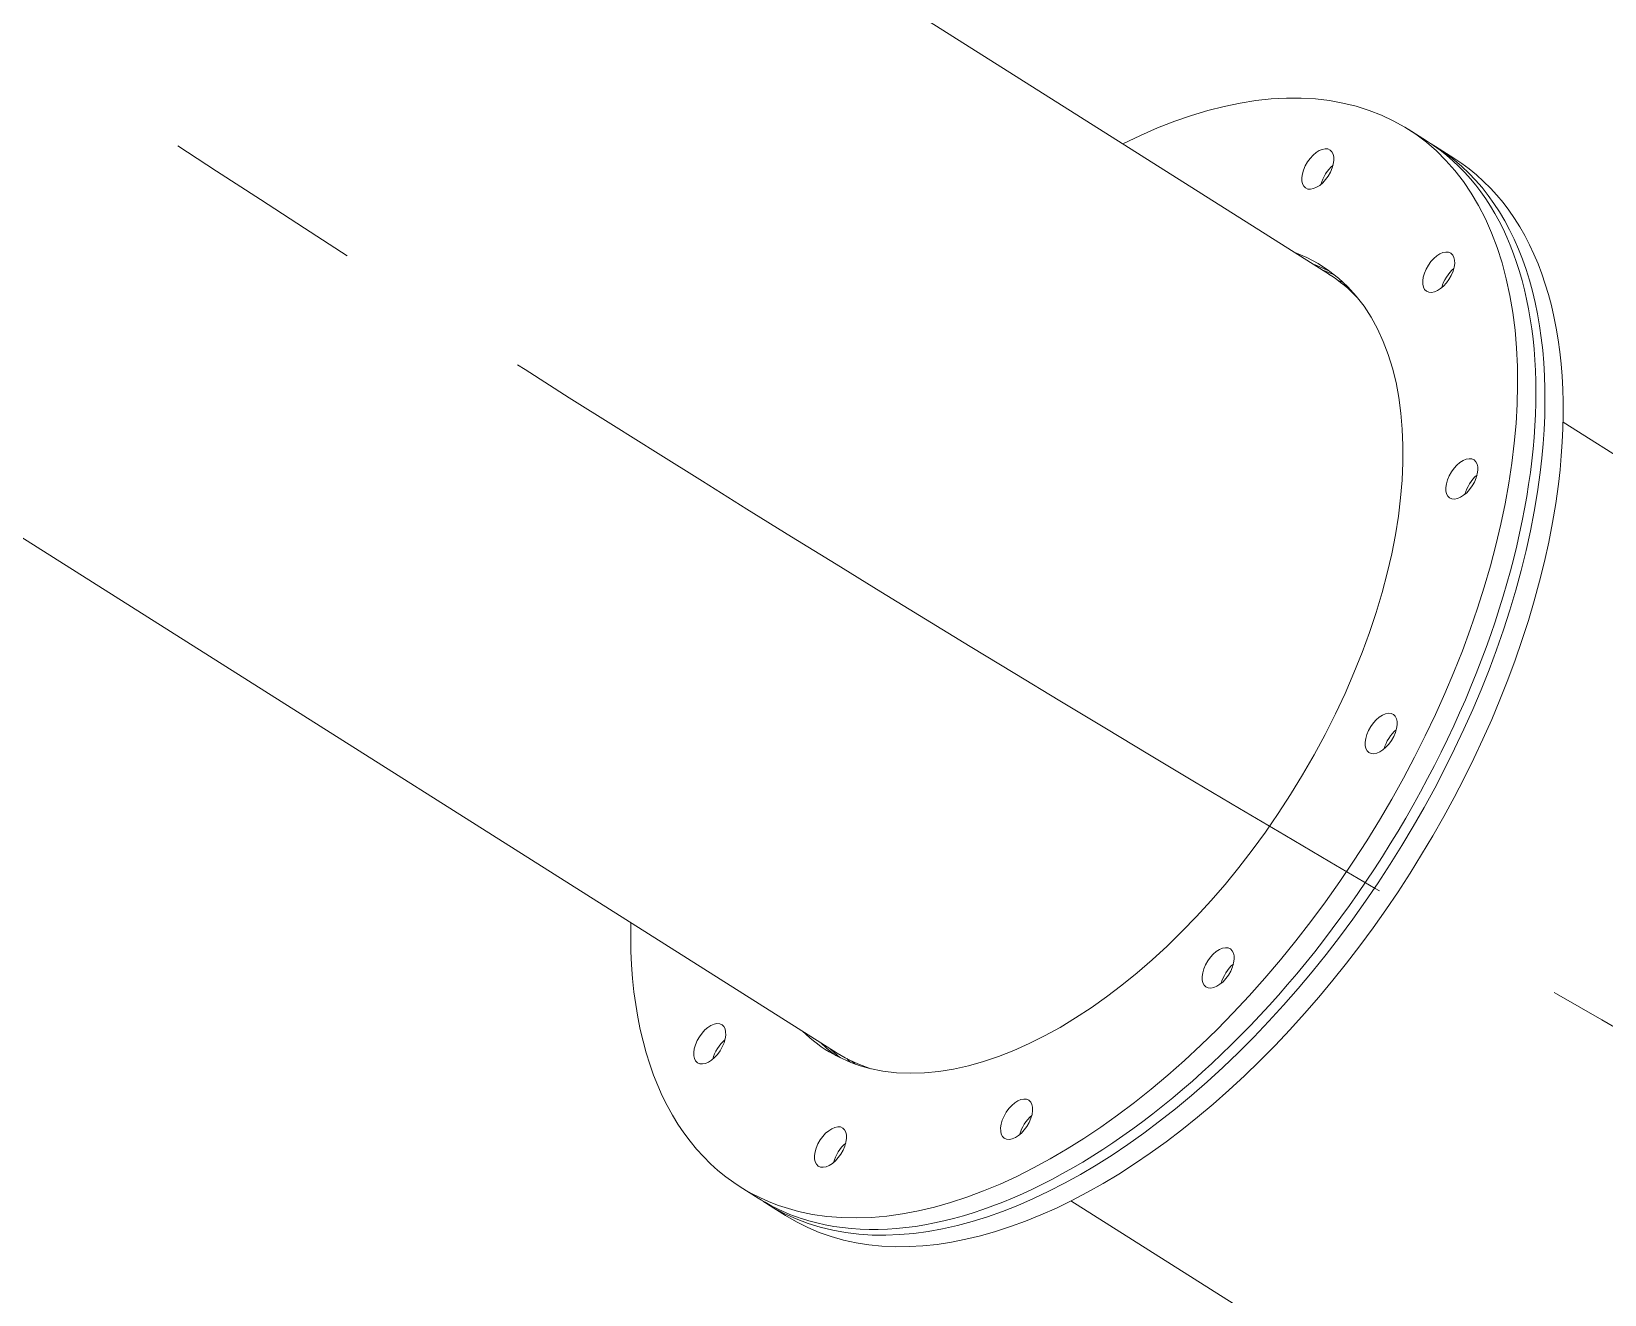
# Model space of a CAD drawing. Header units: inches. Extents: x -350577 to -266477, y -437959 to -377535.
# Drawn here: x -286208.4 to -285721.6, y -416447.2 to -416056.4 of the extents above; entities that cross this region are included whole.
import ezdxf

# ---------------------------------------------------------------- set-up
doc = ezdxf.new("R2010")
doc.units = ezdxf.units.IN
doc.header["$MEASUREMENT"] = 0
doc.linetypes.add('CENTER', pattern=[2, 1.25, -0.25, 0.25, -0.25])
doc.layers.add('CENTER       (itatec)', color=4, linetype='CENTER', lineweight=9)
doc.layers.add('ORGINAL (itatec)', color=3, linetype='Continuous', lineweight=9)

msp = doc.modelspace()

# ---------------------------------------------------------------- linework, layer by layer
at = {"layer": 'CENTER       (itatec)', "ltscale": 250}
msp.add_lwpolyline([(-285460.45, -416948.53), (-285460.45, -416662.21, 0.273113), (-285595.23, -416433.86, -0.029653), (-286472.21, -415879.59, -0.209082), (-286686.94, -415532.02)], format="xyb", dxfattribs=at)
at = {"layer": 'ORGINAL (itatec)', "extrusion": (-5.55112e-17, 0.816497, 0.57735)}
for p, q in [((-285806.76, -416131.59), (-286320.93, -415806.62)), ((-285959.03, -416372.51), (-286473.2, -416047.54)), ((-285782.34, -416086.7), (-285776.7, -416090.26)), ((-285768.23, -416095.61), (-285773.88, -416092.05)), ((-285516.28, -416315.19), (-285734.44, -416177.3)), ((-285989.1, -416413.83), (-285983.46, -416417.4)), ((-285975, -416422.75), (-285980.64, -416419.18)), ((-285812.18, -416465.32), (-285886.71, -416418.22))]:
    msp.add_line(p, q, dxfattribs=at)
at = {"layer": 'ORGINAL (itatec)', "extrusion": (1.35898e-16, 1.11116e-16, -1)}
for centre, major_axis, start_param, end_param in [((-285885.72, -416250.27), (103.38, 163.57), -0.743012, 2.959393), ((-285877.26, -416255.61), (76.67, 121.3), -0.118125, -0.063261)]:
    msp.add_ellipse(centre, major_axis=major_axis, ratio=0.551644, start_param=start_param, end_param=end_param, dxfattribs=at)
at = {"layer": 'ORGINAL (itatec)', "extrusion": (4.20488e-17, 1.70431e-16, -1)}
msp.add_ellipse((-285880.08, -416253.83), major_axis=(103.38, 163.57), ratio=0.551644, start_param=0, end_param=2.959393, dxfattribs=at)
at = {"layer": 'ORGINAL (itatec)', "extrusion": (2.47822e-17, 2.47013e-16, -1)}
msp.add_ellipse((-285810.32, -416098.98), major_axis=(-3.74, -5.92), ratio=0.551644, start_param=-3.323792, end_param=2.959393, dxfattribs=at)
at = {"layer": 'ORGINAL (itatec)'}
for centre, major_axis, start_param, end_param in [((-285877.26, -416255.61), (103.38, 163.57), -0.864998, 0.015628), ((-285804.68, -416102.54), (-3.74, -5.92), -2.098445, -1.043148), ((-285871.62, -416259.18), (103.38, 163.57), -0.864998, 0), ((-285885.72, -416250.27), (-76.67, -121.3), 0.1822, 3.259718), ((-285880.08, -416253.83), (76.67, 121.3), 0.042159, 0.118125), ((-285882.9, -416252.05), (76.13, 120.46), -0.145214, 0), ((-285767.29, -416134.5), (-3.74, -5.92), -2.098445, -1.043148), ((-285874.44, -416257.4), (76.13, 120.46), 0.043416, 0.063706), ((-285877.26, -416255.61), (-103.38, -163.57), -0.015628, 2.276595), ((-285871.62, -416259.18), (-103.38, -163.57), 0, 2.276595), ((-285760.13, -416198.43), (-3.74, -5.92), -2.098445, -1.043148), ((-285785.1, -416277.2), (-3.74, -5.92), -2.098445, -1.043148), ((-285835.53, -416349.72), (-3.74, -5.92), -2.098445, -1.043148), ((-285885.72, -416250.27), (-76.67, -121.3), -0.118125, 0.1822), ((-285992.86, -416373.16), (-3.74, -5.92), -2.098445, -1.043148), ((-285880.08, -416253.83), (-76.67, -121.3), -0.118125, -0.042159), ((-285595.23, -416433.86), (-103.38, -163.57), -0.743012, 2.276595), ((-285882.9, -416252.05), (-76.13, -120.46), 0, 0.145214), ((-285874.44, -416257.4), (-76.13, -120.46), -0.063706, -0.043416), ((-285897.89, -416396.54), (-3.74, -5.92), -2.098445, -1.043148), ((-285955.48, -416405.12), (-3.74, -5.92), -2.098445, -1.043148)]:
    msp.add_ellipse(centre, major_axis=major_axis, ratio=0.551644, start_param=start_param, end_param=end_param, dxfattribs=at)
at = {"layer": 'ORGINAL (itatec)', "extrusion": (2.59404e-16, 9.87245e-17, -1)}
for centre in [(-285772.93, -416130.93), (-285790.74, -416273.64), (-285998.5, -416369.6), (-285903.53, -416392.97), (-285961.12, -416401.55)]:
    msp.add_ellipse(centre, major_axis=(-3.74, -5.92), ratio=0.551644, start_param=-3.323792, end_param=2.959393, dxfattribs=at)
at = {"layer": 'ORGINAL (itatec)', "extrusion": (3.23596e-16, -7.51547e-18, -1)}
msp.add_ellipse((-285871.62, -416259.18), major_axis=(76.67, 121.3), ratio=0.551644, start_param=-0.125816, end_param=-0.105561, dxfattribs=at)
at = {"layer": 'ORGINAL (itatec)', "extrusion": (1.23911e-17, 1.23507e-16, -1)}
for centre in [(-285765.77, -416194.86), (-285841.17, -416346.15)]:
    msp.add_ellipse(centre, major_axis=(-3.74, -5.92), ratio=0.551644, start_param=-3.323792, end_param=2.959393, dxfattribs=at)
at = {"layer": 'ORGINAL (itatec)', "extrusion": (3.53253e-16, 3.9409e-17, -1)}
msp.add_ellipse((-285885.72, -416250.27), major_axis=(-103.38, -163.57), ratio=0.551644, start_param=-0.1822, end_param=0.743012, dxfattribs=at)
at = {"layer": 'ORGINAL (itatec)', "extrusion": (2.00089e-16, 4.87561e-18, -1)}
msp.add_ellipse((-285877.26, -416255.61), major_axis=(-76.67, -121.3), ratio=0.551644, start_param=0.063261, end_param=0.118125, dxfattribs=at)
at = {"layer": 'ORGINAL (itatec)', "extrusion": (-3.45334e-17, 1.53164e-16, -1)}
msp.add_ellipse((-285871.62, -416259.18), major_axis=(-76.67, -121.3), ratio=0.551644, start_param=0.105561, end_param=0.125816, dxfattribs=at)
at = {"layer": 'ORGINAL (itatec)', "extrusion": (1.70431e-16, -4.20488e-17, -1)}
msp.add_ellipse((-285880.08, -416253.83), major_axis=(-103.38, -163.57), ratio=0.551644, start_param=-0.1822, end_param=0, dxfattribs=at)

doc.saveas('drawing.dxf')
